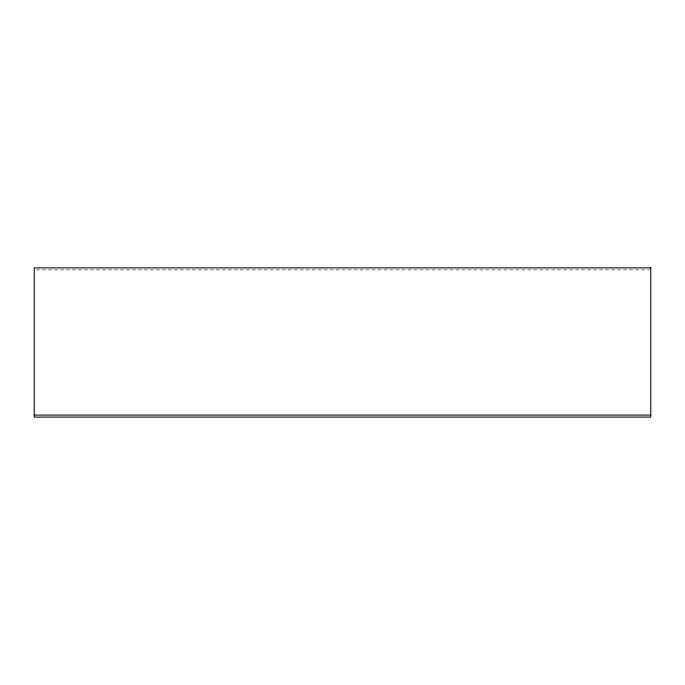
<?xml version="1.0" encoding="UTF-8"?>
<svg xmlns="http://www.w3.org/2000/svg" width="685" height="685" viewBox="0 0 685 685"><rect width="100%" height="100%" fill="white"/><g stroke="black" fill="none" stroke-linecap="round" stroke-linejoin="round"><path stroke-width="0.51" stroke-dasharray="3.42 2.57" d="M36.391 269.916L649.68 269.916"/><path stroke-width="1.03" d="M34.25 415.084L650.75 415.084M650.75 267.895L34.25 267.895L34.25 417.105L650.75 417.105L650.75 267.895"/></g></svg>
